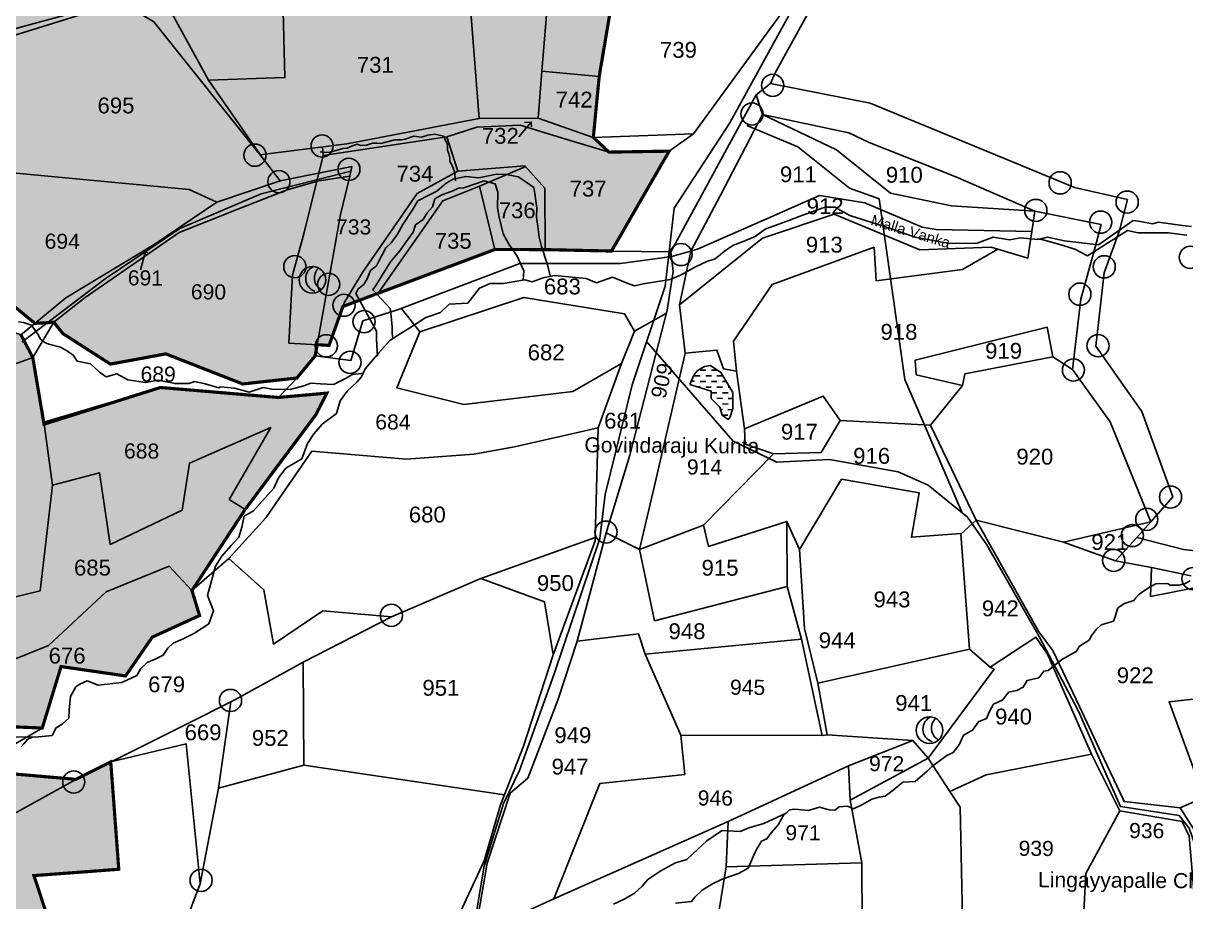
# Model space of a CAD drawing. Header units: inches. Extents: x 215816 to 245985, y 1583903 to 1595496.
# Drawn here: x 223867 to 225334, y 1587068 to 1588176 of the extents above; entities that cross this region are included whole.
import ezdxf

# ---------------------------------------------------------------- set-up
doc = ezdxf.new("R2010")
doc.units = ezdxf.units.IN
doc.header["$MEASUREMENT"] = 0
for name, color, linetype in [('BOUNDRY STONES', 240, 'Continuous'), ('PLOTS', 7, 'Continuous'), ('PLOTS NO', 7, 'Continuous'), ('ROADS', 1, 'Continuous'), ('STREAMS', 4, 'Continuous'), ('wells', 7, 'Continuous'), ('WUA -18', 3, 'Continuous')]:
    doc.layers.add(name, color=color, linetype=linetype)
doc.styles.get("Standard").update_dxf_attribs({"font": 'arial.ttf'})

msp = doc.modelspace()

# ---------------------------------------------------------------- hatches: boundary and pattern name
at = {"layer": 'PLOTS NO', "true_color": 0x7aafdf}
h = msp.add_hatch(dxfattribs=at)
h.set_pattern_fill('ANSI31', color=143)
h.set_pattern_definition([(45, (0, 0), (-0.088388347648, 0.088388347648), [])])
h.paths.add_polyline_path([(223025.19193, 1588047.07114), (223021.35831, 1588169.9527), (223157.6231, 1588164.19154), (223152.09686, 1588305.73217), (223140.04343, 1588614.45071), (223296.6885, 1588619.99016), (223354.64259, 1588622.0396), (223424.27612, 1588624.17386), (223479.43393, 1588642.21551), (223554.59169, 1588657.76424), (223655.85067, 1588714.58036), (223670.32276, 1588764.92952), (223819.28632, 1588789.01828), (223941.95463, 1588815.9001), (224066.31916, 1588817.90574), (224086.13472, 1588828.99328), (224112.6711, 1588856.13559), (224197.19705, 1588931.80296), (224261.64627, 1588949.66042), (224334.19309, 1588996.20696), (224464.91525, 1589006.8473), (224621.49502, 1589049.84017), (224667.56083, 1589106.79798), (224687.89987, 1589009.47113), (224637.27787, 1589000.94602), (224595.27989, 1589000.3987), (224527.73744, 1588966.23478), (224480.83839, 1588903.22211), (224359.12352, 1588913.63085), (224339.72964, 1588825.96772), (224340.0017, 1588815.66454), (224416.88751, 1588815.20424), (224402.93172, 1588661.24897), (224442.53187, 1588669.79827), (224488.7947, 1588559.04326), (224675.53542, 1588672.25691), (224682.32756, 1588648.55275), (224683.90698, 1588530.86862), (224581.83365, 1588408.72168), (224685.88987, 1588388.02747), (224659.92447, 1588252.86686), (224619.77236, 1588260.58039), (224593.99497, 1588108.69343), (224586.5748, 1588031.77063), (224606.36861, 1588013.21563), (224682.22641, 1588014.4205), (224609.5628, 1587888.45523), (224525.95793, 1587890.24441), (224462.33824, 1587890.40692), (224315.00769, 1587835.17202), (224270.69512, 1587818.55904), (224253.27958, 1587769.46873), (224238.17838, 1587770.32562), (224235.64842, 1587756.15988), (224212.60385, 1587728.32729), (224144.26423, 1587720.81208), (224047.34412, 1587758.75756), (223977.37694, 1587745.87383), (223917.42832, 1587784.38196), (223906.20543, 1587798.55498), (223882.17699, 1587797.26808), (223785.15427, 1587877.10763), (223768.79026, 1587882.71364), (223634.55441, 1587925.97603), (223584.65581, 1587915.00492), (223466.56167, 1587904.82433), (223353.262, 1587954.59963), (223350.07892, 1587988.92989), (223309.75173, 1588006.48873), (223201.09843, 1588025.71402)])
at = {"layer": 'PLOTS NO', "true_color": 0xc7c8ca}
h = msp.add_hatch(color=9, dxfattribs=at)
h.dxf.hatch_style = 1
h.paths.add_polyline_path([(222719.95387, 1586244.1981), (222694.81961, 1586545.95395), (222611.96712, 1586632.77279), (222558.43362, 1586792.019), (222542.15014, 1586842.50456), (222520.43322, 1586907.70284), (222494.07139, 1587030.9335), (222475.80795, 1587127.60515), (222435.87035, 1587234.07168), (222397.51197, 1587338.15678), (222387.60131, 1587348.78553), (222437.52928, 1587374.65033), (222507.08327, 1587421.25858), (222565.18747, 1587466.68447), (222599.44072, 1587496.64223), (222647.53841, 1587545.18913), (222690.32333, 1587585.00546), (222743.04493, 1587617.37445), (222830.37906, 1587670.99419), (222995.64815, 1587756.15998), (222993.69912, 1587769.76139), (222968.65201, 1587988.55813), (222845.08702, 1587944.29237), (222852.58833, 1588167.66885), (222928.14422, 1588109.69334), (222925.92568, 1588074.69759), (223000.39361, 1588029.71171), (223022.85198, 1588032.69809), (223044.25935, 1588028.40118), (223097.75094, 1588009.24603), (223142.71365, 1588019.64099), (223215.24723, 1588014.63583), (223243.15609, 1587968.78877), (223235.07079, 1587919.25065), (223315.28624, 1587934.96172), (223360.76286, 1587910.04326), (223360.73433, 1587869.36225), (223462.3078, 1587847.86427), (223585.42515, 1587869.00877), (223639.54552, 1587880.19071), (223701.67793, 1587889.00711), (223743.31091, 1587869.15569), (223710.1367, 1587816.54671), (223766.718, 1587814.81973), (223864.62356, 1587782.86067), (223879.51163, 1587754.16109), (223893.28042, 1587672.69398), (223893.72059, 1587670.08956), (224040.49747, 1587716.35908), (224189.30672, 1587703.77819), (224250.47795, 1587709.2723), (224236.69962, 1587682.2181), (224147.38757, 1587562.53451), (224080.3015, 1587460.30567), (224089.89158, 1587428.78858), (224030.22517, 1587401.51784), (223996.54335, 1587352.59672), (223915.21591, 1587364.4309), (223891.49843, 1587286.92241), (223778.6511, 1587291.48073), (223728.97841, 1587293.4872), (223652.60431, 1587226.60062), (223706.50495, 1587214.67419), (223768.97564, 1587230.38416), (223849.27954, 1587229.53304), (223933.81901, 1587222.1911), (223977.86299, 1587244.22203), (223987.98306, 1587108.77666), (223881.002, 1587100.78336), (223904.3225, 1587029.98), (223954.82282, 1586928.34736), (223975.04793, 1586827.12174), (224016.50284, 1586767.78131), (223980.72285, 1586771.26102), (223983.89877, 1586718.588), (223860.94325, 1586730.084), (223773.39813, 1586711.77059), (223769.79206, 1586671.31235), (223679.8518, 1586662.48523), (223555.22284, 1586659.35237), (223483.62967, 1586674.90305), (223395.51796, 1586623.26407), (223276.14551, 1586606.27046), (223257.52757, 1586456.11929), (222993.48954, 1586429.47241), (222994.42208, 1586288.43424), (222863.88153, 1586242.2169)])
at = {"layer": 'STREAMS'}
h = msp.add_hatch(dxfattribs=at)
h.set_pattern_fill('DASH', color=4, scale=56.678805, angle=-0.41001423)
h.set_pattern_definition([(359.589986, (200752.427, 1577799.459), (7.1353687, 7.0339698), [7.0848506, -7.0848506])])
h.paths.add_polyline_path([(224708.30347, 1587720.13003), (224735.38183, 1587711.79985), (224735.08781, 1587702.30948), (224746.31707, 1587691.38057), (224749.18572, 1587681.41557), (224756.83724, 1587676.16256), (224759.14991, 1587679.53119), (224762.36324, 1587689.90971), (224762.73498, 1587710.24803), (224755.8055, 1587721.59817), (224747.56515, 1587735.09544), (224734.48085, 1587743.89991), (224727.01015, 1587742.82329), (224717.69963, 1587737.46567), (224713.30183, 1587731.73885)])

# ---------------------------------------------------------------- linework, layer by layer
at = {"layer": 'BOUNDRY STONES', "color": 0}
for points in [[(224508.21852, 1588051.18521), (224492.49789, 1588032.52237)], [(224499.71185, 1588050.53758), (224508.21852, 1588051.18521), (224508.66963, 1588045.25987)], [(224022.09161, 1587889.58279), (224015.18373, 1587864.83461)], [(224018.52646, 1587886.42004), (224022.09161, 1587889.58279), (224023.83743, 1587886.02778)]]:
    msp.add_lwpolyline(points, dxfattribs=at)
for centre in [(224812.85235, 1588097.53765), (224786.73221, 1588061.23666), (224244.43814, 1588020.83598), (224159.69015, 1588009.3979), (224278.23669, 1587991.54548), (224189.91595, 1587975.88195), (225175.43399, 1587974.49739), (225259.92595, 1587950.15789), (225144.71895, 1587939.64629), (225226.44549, 1587924.89137), (224697.25552, 1587884.04267), (224210.05016, 1587868.75388), (225231.00169, 1587868.53276), (225339.48839, 1587880.50946), (224252.75524, 1587846.48467), (225200.28919, 1587834.03589), (224272.05049, 1587820.13198), (224297.40827, 1587799.40392), (224249.72044, 1587768.92529), (225223.2047, 1587769.04386), (224279.68326, 1587748.16428), (225192.16584, 1587738.44609), (225314.65258, 1587578.15632), (225284.69417, 1587550.03058), (224602.6452, 1587534.01063), (225266.48124, 1587529.61433), (225242.87622, 1587498.25486), (225342.96458, 1587475.22075), (224331.95374, 1587428.96378), (224128.9082, 1587321.66157), (223931.20911, 1587218.92638), (224091.85993, 1587094.85142)]:
    msp.add_circle(centre, 13.978, dxfattribs=at)
at = {"layer": 'PLOTS'}
for points in [[(224581.83365, 1588408.72168), (224685.88987, 1588388.02747), (224659.92447, 1588252.86686), (224619.77236, 1588260.58039), (224593.99497, 1588108.69343), (224521.74527, 1588115.48187)], [(224442.71098, 1588055.67261), (224516.92387, 1588055.94199), (224521.74527, 1588115.48187), (224532.44814, 1588247.65245), (224545.45673, 1588375.77812)], [(224906.58679, 1588278.24176), (224815.58508, 1588112.41492), (224809.9453, 1588099.91324), (224935.96241, 1588075.11559), (225108.01723, 1588003.8914), (225193.54799, 1587968.48489), (225260.26757, 1587953.41055), (225250.20601, 1587914.38462), (225231.05154, 1587861.06941), (225220.46597, 1587768.56162), (225278.33955, 1587685.92402), (225317.59963, 1587578.27041), (225289.74756, 1587546.96474), (225238.58112, 1587672.99682), (225190.83026, 1587739.00169), (225201.37259, 1587827.91037), (225220.64604, 1587897.86216), (225227.22468, 1587921.73896), (225143.34802, 1587938.55639), (225043.70399, 1587982.13733), (224934.56382, 1588025.397), (224908.66646, 1588037.32591), (224800.10653, 1588060.72192), (224791.83442, 1588085.25065), (224809.9453, 1588099.91324)], [(223842.32863, 1588155.92433), (223991.06447, 1588202.22118), (224032.22424, 1588177.31575), (224168.77482, 1588006.61925), (224101.20312, 1588104.00534), (224018.81611, 1588254.78175), (223991.61386, 1588248.55199)], [(224586.5748, 1588031.77063), (224712.79138, 1588036.09694), (224809.07115, 1588168.07231), (224847.51633, 1588220.77099), (224659.92447, 1588252.86686)], [(224166.12478, 1588009.93196), (224275.57608, 1588023.80601), (224442.71098, 1588055.67261), (224429.68289, 1588222.11702), (224260.99371, 1588220.2119), (224194.42053, 1588224.17919), (224197.62088, 1588107.12633), (224101.20312, 1588104.00534)], [(223842.32863, 1588155.92433), (223835.67673, 1587988.61063), (223785.15427, 1587877.10763), (223773.60279, 1587815.7866), (223864.62356, 1587782.86067), (223882.17699, 1587797.26808), (223785.15427, 1587877.10763)], [(224516.92387, 1588055.94199), (224586.5748, 1588031.77063), (224593.99497, 1588108.69343)], [(224791.83442, 1588085.25065), (224684.18723, 1587887.49741), (224609.5628, 1587888.45523), (224682.22641, 1588014.4205)], [(224235.64842, 1587756.15988), (224280.83587, 1587750.50563), (224295.7073, 1587800.31728), (224339.41052, 1587814.1112), (224493.94561, 1587872.73632), (224620.85446, 1587872.68788), (224685.6757, 1587881.41283), (224718.10302, 1587890.80267), (224806.98595, 1587930.0876), (224871.68992, 1587958.68579), (224928.88505, 1587949.23611), (225001.47286, 1587918.44944), (225018.94321, 1587915.47005), (225139.88713, 1587912.93022), (225143.34802, 1587938.55639), (225038.35355, 1587945.36252), (224961.31461, 1587961.26047), (224893.43829, 1588016.04492), (224800.10653, 1588060.72192), (224746.37906, 1587958.24001), (224709.75719, 1587888.386), (224695.39779, 1587820.72418), (224800.0114, 1587904.83063), (224890.34938, 1587934.79303), (224998.34034, 1587890.02968), (225088.22501, 1587893.1621), (225134.54337, 1587879.6158), (225139.88713, 1587912.93022)], [(224401.8218, 1588032.33508), (224439.83347, 1588044.71181), (224494.16234, 1588047.03739), (224557.22292, 1588028.02936), (224606.36861, 1588013.21563), (224682.22641, 1588014.4205), (224712.79138, 1588036.09694)], [(224244.98418, 1588019.92818), (224245.92277, 1588008.97895), (224221.74372, 1587911.92059), (224207.31065, 1587857.87435), (224202.45788, 1587772.3525), (224253.27958, 1587769.46873), (224272.26176, 1587822.97502), (224295.60423, 1587861.32969), (224364.17042, 1587961.22894), (224415.82631, 1587989.32415), (224401.8218, 1588032.33508), (224245.92277, 1588008.97895)], [(224111.63257, 1587949.95439), (224191.4075, 1587977.00154), (224168.77482, 1588006.61925)], [(223882.17699, 1587797.26808), (223921.19015, 1587829.28908), (224032.54859, 1587896.75955), (224111.63257, 1587949.95439), (224076.78052, 1587966.20703), (223835.67673, 1587988.61063)], [(224191.4075, 1587977.00154), (224281.93859, 1587995.22705), (224279.46471, 1587982.79765), (224240.46894, 1587976.98558), (224200.32031, 1587965.55119), (224138.13664, 1587941.10207), (224064.19446, 1587912.02977), (223945.6481, 1587829.78763), (223906.20543, 1587798.55498), (223917.42832, 1587784.38196), (223977.37694, 1587745.87383), (224047.34412, 1587758.75756), (224144.26423, 1587720.81208), (224212.60385, 1587728.32729), (224235.64842, 1587756.15988), (224248.55808, 1587828.44344), (224267.54156, 1587934.7355), (224279.46471, 1587982.79765)], [(224609.5628, 1587888.45523), (224525.95793, 1587890.24441), (224525.35164, 1587967.82555), (224500.1947, 1587996.0933), (224415.82631, 1587989.32415)], [(224501.27279, 1587994.8819), (224443.17201, 1587970.10058), (224462.33824, 1587890.40692), (224525.95793, 1587890.24441)], [(224315.00769, 1587835.17202), (224396.54211, 1587951.89488), (224443.17201, 1587970.10058)], [(224462.33824, 1587890.40692), (224270.69512, 1587818.55904)], [(224702.29151, 1587759.86717), (224663.33851, 1587590.86633), (224644.64429, 1587512.09516), (224602.75645, 1587533.14613), (224632.76925, 1587631.12615), (224679.82901, 1587813.88355), (224687.26404, 1587862.62139), (224684.18723, 1587887.49741)], [(225096.90711, 1587890.62293), (225052.40504, 1587865.3706), (224943.20771, 1587851.02244), (224940.71505, 1587893.17563), (224811.96487, 1587846.27438), (224763.38605, 1587774.80233), (224767.08855, 1587737.00804), (224750.72429, 1587740.10283), (224742.25724, 1587763.6265), (224702.29151, 1587759.86717), (224695.39779, 1587820.72418)], [(224678.84519, 1587810.06286), (224638.50339, 1587787.25845), (224626.07421, 1587809.2461), (224499.03117, 1587829.89272), (224367.69345, 1587786.71252), (224344.81662, 1587816.16208)], [(224212.60385, 1587728.32729), (224189.30672, 1587703.77819), (224040.49747, 1587716.35908), (223893.28042, 1587672.69398), (223879.51163, 1587754.16109), (223906.20543, 1587798.55498)], [(224367.69345, 1587786.71252), (224338.8492, 1587715.80133), (224423.38274, 1587694.78675), (224560.54971, 1587711.22863), (224622.06812, 1587746.43717), (224638.50339, 1587787.25845)], [(225166.3547, 1587754.96216), (225159.12095, 1587792.34315), (224992.63115, 1587750.84588), (224993.98861, 1587732.37579), (225052.22981, 1587719.06466)], [(223904.57827, 1587593.07543), (223888.98883, 1587460.01542), (223826.33799, 1587444.94961), (223736.50185, 1587438.64966), (223724.16639, 1587493.4496), (223672.84263, 1587505.27249), (223674.23669, 1587554.97788), (223715.35379, 1587548.78226), (223692.27004, 1587672.26097), (223772.82646, 1587715.5232), (223879.51163, 1587754.16109)], [(224898.08828, 1587674.9163), (225011.94676, 1587668.73569), (225052.22981, 1587719.06466), (225055.07211, 1587733.4274), (225166.3547, 1587754.96216), (225190.83026, 1587739.00169)], [(224622.06812, 1587746.43717), (224592.64658, 1587665.49418), (224588.92736, 1587527.18597), (224444.47127, 1587475.61567), (224525.13053, 1587445.92076), (224536.09913, 1587379.35114), (224588.87632, 1587523.00782), (224588.92736, 1587527.18597)], [(224644.64429, 1587512.09516), (224725.70324, 1587542.88689), (224813.97032, 1587632.54066), (224778.07377, 1587644.89555), (224777.25616, 1587664.22305), (224767.08855, 1587737.00804)], [(224189.30672, 1587703.77819), (224250.47795, 1587709.2723), (224236.69962, 1587682.2181), (224147.38757, 1587562.53451), (224127.23929, 1587575.14681), (224179.7328, 1587665.92701), (224077.10938, 1587620.94497), (224067.7387, 1587561.63433), (223977.32711, 1587518.50435), (223963.55771, 1587608.92752), (223904.57827, 1587593.07543), (223893.72059, 1587670.08956), (223893.28042, 1587672.69398)], [(224777.25616, 1587664.22305), (224876.65652, 1587705.60008), (224898.08828, 1587674.9163), (224873.77484, 1587634.48185), (224813.97032, 1587632.54066)], [(224444.47127, 1587475.61567), (224332.1681, 1587426.98502), (224245.21626, 1587434.70985), (224182.96014, 1587392.6899), (224171.11462, 1587461.26735), (224126.69427, 1587500.654), (224173.66614, 1587552.09829), (224231.56215, 1587636.06699), (224351.10932, 1587625.93141), (224435.66718, 1587632.19111), (224486.99728, 1587641.41276), (224592.64658, 1587665.49418)], [(225011.94676, 1587668.73569), (225069.68543, 1587548.86453), (225179.47956, 1587521.34573), (225289.74756, 1587546.96474)], [(224725.70324, 1587542.88689), (224732.01035, 1587515.95564), (224830.67189, 1587547.37649), (224846.79257, 1587512.14104), (224899.8192, 1587600.62175), (224997.53476, 1587583.55974), (224987.75617, 1587527.557), (225050.20499, 1587532.28006)], [(224080.3015, 1587460.30567), (224147.38757, 1587562.53451)], [(224602.75645, 1587533.14613), (224565.99935, 1587396.26395), (224643.40067, 1587405.65149), (224651.88068, 1587379.9355), (224849.17676, 1587399.09391), (224831.0389, 1587465.28613), (224830.67189, 1587547.37649)], [(225384.53987, 1586957.01241), (225355.05033, 1586951.59932), (225338.25748, 1587150.31506), (225329.25116, 1587168.96283), (225250.51424, 1587182.57749), (225214.7814, 1587254.01691), (225159.55009, 1587379.89229), (225144.86583, 1587401.54444), (225086.99709, 1587363.76426), (225061.23846, 1587386.3943), (225050.2653, 1587531.48269), (225069.68543, 1587548.86453)], [(225069.68543, 1587548.86453), (225148.61353, 1587408.19241), (225166.37515, 1587384.48604), (225199.67724, 1587313.9839), (225227.19757, 1587255.72205), (225254.83673, 1587197.20861), (225256.27522, 1587194.16326), (225326.78224, 1587186.30888), (225365.7022, 1587203.43628), (225437.8623, 1587264.226), (225431.18462, 1587280.60832), (225477.81738, 1587306.5511)], [(225289.74756, 1587546.96474), (225272.04201, 1587527.06374), (225331.12507, 1587511.89444), (225375.50787, 1587506.92295)], [(225179.47956, 1587521.34573), (225245.24819, 1587497.69025), (225272.04201, 1587527.06374)], [(223891.49843, 1587286.92241), (223915.21591, 1587364.4309), (223996.54335, 1587352.59672), (224030.22517, 1587401.51784), (224089.89158, 1587428.78858), (224080.3015, 1587460.30567), (224126.69427, 1587500.654)], [(224644.64429, 1587512.09516), (224663.86866, 1587422.22705), (224831.0389, 1587465.28613)], [(224846.79257, 1587512.14104), (224852.80044, 1587412.21632), (224869.96323, 1587343.68024), (224881.35082, 1587278.37827), (224875.25769, 1587277.31573), (224849.17676, 1587399.09391)], [(224080.3015, 1587460.30567), (224051.37749, 1587490.90541), (223972.2399, 1587458.53818), (223899.54922, 1587390.90955), (223756.093, 1587333.54414)], [(225245.24819, 1587497.69025), (225290.85001, 1587489.47675)], [(225340.63836, 1587478.73827), (225290.85001, 1587489.47675), (225289.342, 1587452.94221), (225347.18271, 1587464.15637)], [(225409.58633, 1587269.40081), (225344.95983, 1587232.70237), (225312.74262, 1587320.08193), (225347.12038, 1587323.60857), (225344.50891, 1587463.63797)], [(223933.81901, 1587222.1911), (224071.62352, 1587291.12134), (224134.37716, 1587322.5109), (224220.66694, 1587369.8801), (224332.1681, 1587426.98502)], [(224565.99935, 1587396.26395), (224541.93523, 1587322.00946), (224503.95463, 1587223.72149), (224481.56551, 1587204.55994), (224452.81965, 1587116.42035), (224437.28046, 1587026.09192)], [(224869.96323, 1587343.68024), (225061.23846, 1587386.3943)], [(224474.54713, 1587202.64469), (224221.24156, 1587239.95613), (224220.66694, 1587369.8801)], [(224360.42481, 1586742.493), (224379.40076, 1586844.04903), (224402.34689, 1586945.88391), (224399.87816, 1586957.94093), (224410.2538, 1587036.11432), (224448.95775, 1587119.55989), (224469.57756, 1587189.82838), (224498.3893, 1587264.13267), (224536.09913, 1587379.35114)], [(224696.94109, 1587278.07239), (224651.88068, 1587379.9355)], [(225086.99709, 1587363.76426), (225092.29069, 1587361.07156), (225008.87583, 1587249.05594), (224989.60698, 1587271.19791), (224881.35082, 1587278.37827)], [(224221.24156, 1587239.95613), (224113.63802, 1587211.1049), (224129.31929, 1587319.98094)], [(223852.94079, 1587264.40545), (223891.49843, 1587286.92241), (223778.6511, 1587291.48073), (223728.97841, 1587293.4872), (223652.60431, 1587226.60062), (223706.50495, 1587214.67419)], [(223424.24938, 1586944.11845), (223633.94818, 1587056.94849), (223844.08234, 1587172.3909), (223933.81901, 1587222.1911), (223849.27954, 1587229.53304), (223768.97564, 1587230.38416), (223706.50495, 1587214.67419), (223732.30532, 1587269.88502), (223852.94079, 1587264.40545), (223849.27954, 1587229.53304)], [(224113.63802, 1587211.1049), (224090.77391, 1587090.37474), (224072.87438, 1587266.98939), (223977.86299, 1587244.22203), (223987.98306, 1587108.77666), (223881.002, 1587100.78336), (223904.3225, 1587029.98), (223954.82282, 1586928.34736), (223975.04793, 1586827.12174), (224016.50284, 1586767.78131), (224057.97959, 1586763.74757), (224083.06383, 1586820.36964), (224047.12435, 1586969.45567), (224055.93543, 1586998.9145), (224090.77391, 1587090.37474)], [(224536.80379, 1587071.59117), (224594.83096, 1587217.08808), (224702.15866, 1587228.35054), (224696.94109, 1587278.07239), (224875.25769, 1587277.31573)], [(225214.7814, 1587254.01691), (225081.91335, 1587227.72557), (225036.43245, 1587206.69412), (225008.87583, 1587249.05594), (224910.40157, 1587195.94678), (224908.44547, 1587239.32181), (224989.60698, 1587271.19791)], [(224908.44547, 1587239.32181), (224756.56179, 1587168.93241), (224754.32838, 1587111.71225), (224925.09011, 1587116.87218)], [(224941.54747, 1586802.87511), (224927.12214, 1586812.44673), (224925.09011, 1587116.87218), (224910.40157, 1587195.94678)], [(225036.43245, 1587206.69412), (225049.16077, 1587187.12732), (225052.10987, 1587046.57733), (225203.55758, 1587023.79424), (225207.68869, 1587103.36775), (225250.51424, 1587182.57749)], [(225384.53987, 1586957.01241), (225367.79726, 1587048.22307), (225348.81604, 1587151.62925), (225326.78224, 1587186.30888)], [(224430.23754, 1586972.66825), (224437.28046, 1587026.09192), (224536.80379, 1587071.59117), (224756.56179, 1587168.93241)], [(224754.32838, 1587111.71225), (224731.34186, 1586972.88869), (224718.39494, 1586797.03724), (224773.56828, 1586792.97515), (224770.95439, 1586757.47191), (224873.61019, 1586748.67126)]]:
    msp.add_lwpolyline(points, dxfattribs=at)
at = {"layer": 'ROADS'}
for points in [[(225373.74183, 1588554.58498), (225262.63267, 1588520.63457), (225211.64363, 1588472.17289), (225121.8709, 1588428.72352), (225017.9696, 1588360.54179), (224909.77837, 1588300.67767), (224833.07088, 1588185.6741), (224758.83374, 1588050.14069), (224688.71177, 1587942.41473), (224677.08556, 1587844.33343), (224635.65522, 1587719.60642), (224601.51551, 1587581.56351), (224594.57366, 1587525.76601), (224537.08836, 1587355.09116), (224493.24914, 1587233.38007), (224473.46814, 1587191.58992), (224449.07295, 1587112.80794), (224435.94084, 1587034.85035)], [(223992.63008, 1588206.02319), (223837.53631, 1588163.7224), (223775.9813, 1588164.16774), (223687.31202, 1588120.4614), (223575.08587, 1588069.8451), (223418.28317, 1588016.84377), (223323.83202, 1587947.99927), (223177.37652, 1587873.91044), (223024.25284, 1587776.89221), (222890.70402, 1587709.57347), (222767.27625, 1587642.724), (222652.44601, 1587562.78088), (222578.04506, 1587488.92098), (222557.93371, 1587465.29313), (222451.96312, 1587399.13899), (222382.16499, 1587354.61574)], [(225051.23094, 1587558.97729), (225005.83858, 1587665.18223), (224979.67865, 1587726.38885), (224954.64971, 1587901.33452), (224947.05398, 1587954.42667), (224909.7924, 1587967.76283), (224844.6813, 1588019.93229), (224780.04777, 1588046.78904)], [(223865.65324, 1587773.67697), (223970.6329, 1587853.32139), (224064.99033, 1587916.78973), (224167.64037, 1587960.80768), (224280.70165, 1587989.01235)], [(224653.82571, 1587774.30911), (224762.93381, 1587648.58375), (224817.89349, 1587622.03382), (224884.28669, 1587625.76246), (224971.29586, 1587609.98939), (225009.03393, 1587593.37144), (225058.75252, 1587552.84656), (225083.02143, 1587517.76611), (225148.8664, 1587402.33047), (225198.67405, 1587308.06854), (225231.50891, 1587233.35818), (225251.51777, 1587187.83129), (225325.62625, 1587176.43625), (225338.08244, 1587160.79875), (225344.75934, 1587141.23337), (225357.78446, 1587054.89783)]]:
    msp.add_lwpolyline(points, dxfattribs=at)
at = {"layer": 'STREAMS'}
for points in [[(224412.93153, 1587977.0403), (224411.29148, 1587988.90384), (224408.54102, 1587996.2501), (224405.5579, 1588001.22767), (224405.59336, 1588006.18363), (224404.11958, 1588011.15039), (224402.42556, 1588015.47225), (224402.69514, 1588023.01238), (224399.29477, 1588029.9323), (224397.37897, 1588033.39381), (224387.04825, 1588036.05358), (224377.98187, 1588034.61008), (224369.7702, 1588032.083), (224360.0755, 1588033.2298), (224349.05169, 1588029.4299), (224344.73484, 1588028.81433), (224336.11055, 1588028.87604), (224324.66169, 1588025.94117), (224318.61073, 1588024.0451), (224313.43761, 1588024.2976), (224307.83183, 1588024.33772), (224300.26698, 1588021.80601), (224292.9348, 1588021.64296), (224288.84897, 1588023.18062), (224281.71534, 1588020.64582), (224276.30666, 1588018.09868), (224270.48209, 1588017.70941), (224259.46291, 1588014.55595), (224254.7103, 1588013.29702), (224247.59209, 1588012.917), (224242.205, 1588013.38651)], [(224314.37673, 1587755.78295), (224312.88517, 1587777.16027), (224312.95966, 1587787.56913), (224287.12577, 1587835.0183), (224289.91474, 1587840.83291), (224297.1655, 1587846.27232), (224301.33791, 1587853.44987), (224305.53487, 1587864.0593), (224313.13149, 1587869.83951), (224316.61464, 1587876.67876), (224320.79196, 1587884.54267), (224324.96928, 1587892.40657), (224331.88645, 1587899.22126), (224339.51737, 1587909.80612), (224346.47384, 1587922.11183), (224358.64869, 1587940.3943), (224365.25439, 1587951.6729), (224378.35281, 1587958.44335), (224389.03751, 1587963.85823), (224400.78689, 1587974.07041), (224409.7522, 1587979.15437), (224425.57329, 1587982.47327), (224442.04681, 1587980.98254), (224464.39984, 1587985.28431), (224477.10574, 1587985.19338), (224491.84996, 1587981.99898), (224499.02949, 1587977.48587), (224511.32814, 1587968.47444), (224512.64772, 1587960.91442), (224515.26478, 1587942.7056), (224514.83787, 1587931.03956), (224516.47139, 1587919.35878), (224518.43602, 1587905.95958), (224521.09974, 1587894.27138), (224528.83337, 1587871.22108), (224532.16671, 1587857.12564)], [(224498.13062, 1587851.87787), (224498.90092, 1587863.54148), (224490.44602, 1587881.79204), (224479.91105, 1587897.31181), (224472.79046, 1587910.06152), (224467.79168, 1587931.37623), (224465.81477, 1587943.05947), (224465.95476, 1587962.6214), (224462.94027, 1587973.28244), (224448.54199, 1587976.81755), (224440.28067, 1587974.131), (224422.03366, 1587967.74061), (224417.57188, 1587968.11576), (224407.23786, 1587963.72799), (224395.53024, 1587959.35004), (224386.56493, 1587954.26607), (224383.74648, 1587944.33321), (224376.82202, 1587936.48896), (224371.95544, 1587928.28677), (224362.29104, 1587921.49175), (224359.47751, 1587912.24524), (224349.42059, 1587898.58885), (224342.48131, 1587888.68547), (224330.70737, 1587875.04137), (224312.26214, 1587844.8599), (224308.44541, 1587839.39587), (224330.25619, 1587815.90157), (224331.56095, 1587806.28242), (224332.83878, 1587792.88813), (224332.77492, 1587783.96513), (224333.77075, 1587779.15309)], [(223858.15502, 1587275.92637), (223883.1549, 1587275.16628), (223903.81442, 1587277.34312), (223908.8278, 1587287.18698), (223916.42045, 1587291.78193), (223924.90613, 1587299.2763), (223925.26962, 1587309.44405), (223927.13885, 1587326.86556), (223933.91125, 1587338.73091), (223938.87888, 1587342.18232), (223948.21384, 1587346.47423), (223961.83934, 1587340.85569), (223991.92995, 1587344.29482), (223998.93277, 1587347.73167), (224010.60211, 1587353.16919), (224015.89996, 1587362.13931), (224023.80413, 1587369.63785), (224034.0114, 1587373.92351), (224043.93211, 1587378.79241), (224049.81149, 1587387.75833), (224056.54221, 1587393.81237), (224069.08587, 1587399.53425), (224083.38438, 1587406.69641), (224101.49581, 1587418.48066), (224107.42717, 1587434.71073), (224099.7163, 1587454.23483), (224110.16267, 1587491.16905), (224118.10227, 1587503.60718), (224129.82766, 1587516.89001), (224139.49925, 1587527.57229), (224143.07759, 1587540.04168), (224146.08482, 1587553.96804), (224158.1295, 1587560.68586), (224183.63219, 1587589.56148), (224189.54068, 1587602.59533), (224198.63907, 1587614.44403), (224218.78776, 1587626.50426), (224226.19574, 1587645.92016), (224234.13317, 1587658.06778), (224244.39658, 1587670.19872), (224262.80913, 1587683.4337), (224267.30556, 1587699.5405), (224276.11522, 1587711.68188), (224288.40758, 1587722.92654), (224293.98169, 1587729.86061), (224298.70426, 1587739.70656), (224311.31238, 1587754.43597), (224316.00376, 1587759.92342), (224329.78314, 1587775.80681), (224342.92702, 1587784.1396), (224353.73236, 1587790.74562), (224375.34728, 1587804.53883), (224394.0028, 1587811.08867), (224404.9064, 1587821.62119), (224428.17638, 1587822.9076), (224442.84878, 1587841.69037), (224456.26674, 1587847.69652), (224472.83917, 1587847.57793), (224500.20455, 1587852.32198), (224509.48968, 1587849.64029), (224523.48284, 1587854.77061), (224537.75016, 1587857.57433), (224577.5573, 1587853.8025), (224590.60336, 1587848.47868), (224610.71679, 1587855.59927), (224631.29937, 1587847.02513), (224639.13283, 1587844.64443), (224649.61626, 1587846.89405), (224684.08849, 1587852.76605), (224696.33926, 1587858.19941), (224715.60333, 1587868.52248), (224729.8976, 1587875.10358), (224740.10071, 1587878.80809), (224753.55402, 1587889.75392), (224763.19225, 1587895.78712), (224773.68824, 1587899.78015), (224790.60337, 1587906.92363), (224803.17197, 1587916.13229), (224819.49735, 1587922.11767), (224833.19771, 1587926.95948), (224846.02792, 1587932.09812), (224878.51728, 1587943.62705), (224891.02142, 1587943.82813), (224910.13569, 1587933.23043), (224936.53526, 1587924.90522), (224966.41345, 1587915.10224), (224992.22527, 1587905.90953), (225036.07366, 1587898.04064), (225070.67651, 1587898.37416), (225091.08481, 1587906.07382), (225111.70273, 1587902.43927), (225125.38854, 1587905.24716), (225147.34771, 1587903.02562), (225159.28906, 1587905.84598), (225181.06378, 1587901.33141), (225205.75839, 1587898.53947), (225223.76793, 1587896.08595), (225267.4444, 1587927.05046), (225274.41518, 1587926.07078), (225292.06794, 1587922.69017), (225299.52715, 1587924.96131), (225329.72679, 1587920.4863), (225341.08306, 1587919.24007)], [(225335.41984, 1587908.30039), (225312.05509, 1587911.42618), (225274.02244, 1587911.4107), (225260.42431, 1587914.17071), (225209.87154, 1587882.5799), (225193.94342, 1587890.68202), (225180.65196, 1587894.91913), (225169.13024, 1587898.25602), (225152.28863, 1587902.81443), (225146.96864, 1587904.0359)], [(223861.30581, 1587799.32421), (223867.77924, 1587798.25515), (223877.99006, 1587795.11399), (223885.75471, 1587783.80872), (223889.46039, 1587777.30509), (223894.54754, 1587773.17786), (223899.64925, 1587771.09596), (223914.28942, 1587767.24127), (223923.4623, 1587762.06214), (223930.5911, 1587757.2385), (223935.65386, 1587749.70246), (223952.34299, 1587746.17404), (223963.52344, 1587735.52609), (223972.01177, 1587730.01093), (223985.6823, 1587733.66303), (223999.27233, 1587726.06596), (224021.76009, 1587722.49605), (224037.47471, 1587725.79258), (224058.93429, 1587721.54818), (224076.33001, 1587721.4237), (224083.85114, 1587723.7562), (224096.99085, 1587721.18847), (224114.00888, 1587715.9532), (224116.40626, 1587717.29964), (224134.13089, 1587715.46831), (224152.51577, 1587710.56412), (224170.29406, 1587716.23221), (224181.19684, 1587714.44969), (224204.04766, 1587713.94527), (224221.47509, 1587718.25224), (224230.3703, 1587721.93851), (224242.6448, 1587721.16887), (224258.6688, 1587720.03146), (224274.07411, 1587727.76193), (224282.97908, 1587732.81173), (224296.97616, 1587734.41605)], [(224708.30347, 1587720.13003), (224735.38183, 1587711.79985), (224735.08781, 1587702.30948), (224746.31707, 1587691.38057), (224749.18572, 1587681.41557), (224756.83724, 1587676.16256), (224759.14991, 1587679.53119), (224762.36324, 1587689.90971), (224762.73498, 1587710.24803), (224755.8055, 1587721.59817), (224747.56515, 1587735.09544), (224734.48085, 1587743.89991), (224727.01015, 1587742.82329), (224717.69963, 1587737.46567), (224713.30183, 1587731.73885), (224708.30347, 1587720.13003)], [(225339.52191, 1587472.53247), (225333.14011, 1587469.24968), (225324.9483, 1587466.88761), (225314.05118, 1587467.26816), (225310.73381, 1587469.10741), (225296.19926, 1587468.90885), (225288.90491, 1587465.02742), (225281.90898, 1587460.53866), (225274.29882, 1587454.84397), (225270.94257, 1587451.23692), (225268.4966, 1587447.92593), (225256.66086, 1587444.07699), (225248.1425, 1587438.3888), (225244.73202, 1587427.21744), (225242.87654, 1587421.78414), (225227.09848, 1587417.05566), (225221.00209, 1587411.3501), (225215.50053, 1587404.12738), (225212.12469, 1587397.79716), (225199.96024, 1587390.31955), (225195.67178, 1587383.39068), (225177.73758, 1587373.53362), (225160.23606, 1587359.32668), (225154.78213, 1587358.76056), (225148.36352, 1587350.33399), (225133.80515, 1587346.80715), (225128.90039, 1587338.36979), (225120.69559, 1587334.19226), (225110.38662, 1587332.14791), (225103.05113, 1587322.51761), (225091.50515, 1587316.85105), (225086.29332, 1587307.8107), (225082.59743, 1587299.06212), (225072.2733, 1587294.89975), (225064.92916, 1587284.05915), (225053.37884, 1587277.78747), (225048.14536, 1587265.7214), (225040.50706, 1587256.09323), (225032.30442, 1587252.2183), (225024.39162, 1587246.52577), (225013.62365, 1587238.58885), (225007.52518, 1587232.58073), (225001.73595, 1587227.47815), (224992.59478, 1587219.37368), (224976.84478, 1587218.57864), (224964.66084, 1587208.37786), (224954.61572, 1587200.88504), (224947.03804, 1587199.7289), (224937.93577, 1587197.07077), (224926.08055, 1587190.49866), (224914.83955, 1587185.13252), (224906.99161, 1587188.51714), (224896.68914, 1587187.38054), (224891.20922, 1587183.1835), (224883.94736, 1587183.84065), (224871.86077, 1587187.2556), (224863.36406, 1587184.59314), (224857.59864, 1587182.81884), (224840.95992, 1587184.75346), (224833.9878, 1587183.59299), (224830.02165, 1587179.38516), (224801.64387, 1587166.49695), (224782.83169, 1587160.88238), (224771.5971, 1587156.42396), (224748.89672, 1587157.49416), (224745.5512, 1587155.40002), (224729.72983, 1587144.62004), (224711.74583, 1587127.80382), (224704.73257, 1587120.89449), (224690.16987, 1587116.7625), (224671.93069, 1587106.60501), (224655.43634, 1587095.77196), (224648.10952, 1587087.35193), (224638.05348, 1587078.34625), (224625.28346, 1587070.87293), (224611.91664, 1587064.61425)], [(223865.04547, 1587263.2446), (223868.29606, 1587266.847), (223873.37629, 1587272.65201), (223878.83661, 1587275.23147)], [(224690.30496, 1587065.85988), (224710.44796, 1587067.98685), (224714.7075, 1587073.47183), (224723.86203, 1587082.49069), (224736.25107, 1587089.86415), (224748.95789, 1587096.26206), (224769.78724, 1587103.57512), (224781.84708, 1587110.30211), (224790.42429, 1587129.38275), (224792.40218, 1587133.58632), (224798.7594, 1587144.38246), (224805.2728, 1587147.25583), (224810.84477, 1587154.67808), (224819.68162, 1587164.67249), (224827.2455, 1587178.24491)]]:
    msp.add_lwpolyline(points, dxfattribs=at)
at = {"layer": 'wells', "color": 0}
for centre in [(224232.21907, 1587852.07983), (225010.72823, 1587284.0829)]:
    msp.add_circle(centre, 16.78489, dxfattribs=at)
for centre, start, end in [((224240.5683, 1587853.60235), 110.75475012, 252.17804926), ((224251.45183, 1587854.6854), 133.0359384, 242.39450894), ((225019.07745, 1587285.60541), 110.75475012, 252.17804926), ((225029.96099, 1587286.68847), 133.0359384, 242.39450894)]:
    msp.add_arc(centre, 16.78489, start, end, dxfattribs=at)
at = {"layer": 'WUA -18', "color": 17, "const_width": 4}
for points in [[(224619.77236, 1588260.58039), (224593.99497, 1588108.69343), (224586.5748, 1588031.77063), (224606.36861, 1588013.21563), (224682.22641, 1588014.4205), (224609.5628, 1587888.45523), (224525.95793, 1587890.24441), (224462.33824, 1587890.40692), (224315.00769, 1587835.17202), (224270.69512, 1587818.55904), (224253.27958, 1587769.46873), (224238.17838, 1587770.32562), (224235.64842, 1587756.15988), (224212.60385, 1587728.32729), (224144.26423, 1587720.81208), (224047.34412, 1587758.75756), (223977.37694, 1587745.87383), (223917.42832, 1587784.38196), (223906.20543, 1587798.55498), (223882.17699, 1587797.26808), (223785.15427, 1587877.10763)], [(223864.62356, 1587782.86067), (223879.51163, 1587754.16109), (223893.28042, 1587672.69398), (223893.72059, 1587670.08956), (224040.49747, 1587716.35908), (224189.30672, 1587703.77819), (224250.47795, 1587709.2723), (224236.69962, 1587682.2181), (224147.38757, 1587562.53451), (224080.3015, 1587460.30567), (224089.89158, 1587428.78858), (224030.22517, 1587401.51784), (223996.54335, 1587352.59672), (223915.21591, 1587364.4309), (223891.49843, 1587286.92241), (223778.6511, 1587291.48073)], [(223849.27954, 1587229.53304), (223933.81901, 1587222.1911), (223977.86299, 1587244.22203), (223987.98306, 1587108.77666), (223881.002, 1587100.78336), (223904.3225, 1587029.98), (223954.82282, 1586928.34736), (223975.04793, 1586827.12174), (224016.50284, 1586767.78131), (223980.72285, 1586771.26102), (223983.89877, 1586718.588), (223860.94325, 1586730.084)]]:
    msp.add_lwpolyline(points, dxfattribs=at)

# ---------------------------------------------------------------- texts
at = {"layer": 'PLOTS NO'}
for s, p in [('739', (224670.61958, 1588132.14024)), ('731', (224288.24767, 1588113.35533)), ('742', (224539.09761, 1588069.41596)), ('695', (223961.16649, 1588062.06908)), ('732', (224445.95652, 1588023.6971)), ('734', (224338.27697, 1587976.00175)), ('911', (224821.98095, 1587975.23426)), ('910', (224955.52926, 1587974.59955)), ('737', (224556.71551, 1587957.18003)), ('912', (224855.70115, 1587934.99579)), ('736', (224467.24818, 1587929.80113)), ('735', (224386.5581, 1587891.37762)), ('913', (224854.64563, 1587886.50415)), ('683', (224524.20967, 1587833.75358)), ('918', (224948.79808, 1587776.53297)), ('682', (224503.77664, 1587750.6174)), ('919', (225080.76263, 1587752.59552)), ('681', (224600.22544, 1587664.51929)), ('917', (224823.20014, 1587650.57643)), ('916', (224914.3792, 1587620.13353)), ('920', (225120.19233, 1587619.14802)), ('680', (224353.88206, 1587546.15762)), ('921', (225214.71581, 1587511.52087)), ('685', (223931.48927, 1587479.20488)), ('915', (224723.13653, 1587479.05969)), ('950', (224515.40689, 1587459.74707)), ('943', (224940.00693, 1587439.11732)), ('942', (225076.66729, 1587427.83279)), ('948', (224681.47027, 1587398.97787)), ('944', (224870.91324, 1587387.57006)), ('676', (223899.52114, 1587368.25348)), ('922', (225246.81241, 1587343.40919)), ('679', (224025.02123, 1587332.03002)), ('951', (224370.98943, 1587327.61522)), ('941', (224967.41226, 1587308.49008)), ('940', (225093.3186, 1587291.37943)), ('669', (224070.99502, 1587271.49981)), ('952', (224155.86029, 1587264.35995)), ('949', (224537.41464, 1587267.90619)), ('947', (224533.94215, 1587228.18832))]:
    msp.add_text(s, height=20, dxfattribs=at).set_placement(p)
for s, height, rotation, p in [('733', 19.062325, 359.58998577, (224261.99166, 1587909.56084)), ('Malla Vanka', 13.4452917, 343.08562439, (224935.61289, 1587921.7614)), ('694', 19.062325, 359.58998577, (223894.40867, 1587891.41002)), ('691', 19.062325, 359.58998577, (223999.29082, 1587845.21545)), ('690', 19.062325, 359.58998577, (224078.87143, 1587827.6086)), ('689', 19.062325, 359.58998577, (224015.42659, 1587723.87939)), ('909', 19.062325, 77.49522869, (224677.40604, 1587701.19749)), ('684', 19.062325, 359.58998577, (224311.50307, 1587663.49699)), ('Govindaraju Kunta', 19.0623253, 359.58998577, (224575.21362, 1587634.58689)), ('688', 19.062325, 359.58998577, (223994.54046, 1587626.93065)), ('914', 19.062325, 359.58998577, (224704.56605, 1587606.6899)), ('945', 19.062325, 359.58998577, (224758.90406, 1587328.89062)), ('972', 19.062325, 359.58998577, (224934.27754, 1587232.53168)), ('946', 19.062325, 359.58998577, (224718.22883, 1587189.28559)), ('971', 19.062325, 359.58998577, (224828.79552, 1587145.39887)), ('936', 19.062325, 359.58998577, (225262.33414, 1587148.11503)), ('939', 19.062325, 359.58998577, (225122.95308, 1587125.73187)), ('Lingayyapalle Cheruvu Kunta', 19.0623253, 359.58998577, (225147.46804, 1587086.2345))]:
    msp.add_text(s, height=height, rotation=rotation, dxfattribs=at).set_placement(p)

doc.saveas('drawing.dxf')
